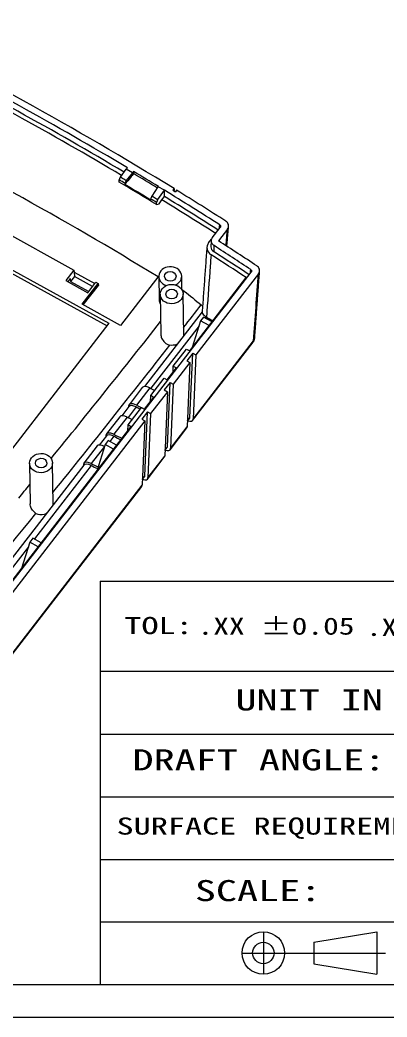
# Model space of a CAD drawing. Extents: x 28 to 864, y 245 to 592.
# Drawn here: x 399.7 to 425.3, y 254.5 to 324.2 of the extents above; entities that cross this region are included whole.
import ezdxf
from ezdxf.enums import TextEntityAlignment as Align

# ---------------------------------------------------------------- set-up
doc = ezdxf.new("R2010")
doc.units = 0
doc.header["$MEASUREMENT"] = 0
doc.layers.add('10', color=7, linetype='Continuous')

# ---------------------------------------------------------------- blocks, each defined once
blk = doc.blocks.new('*T277')
at = {"linetype": 'ByBlock', "width": 1.090909}
blk.add_text('DRAFT ANGLE:', height=1.6, dxfattribs=at).set_placement((279.535, 21.075), (298.735, 21.075), align=Align.FIT)
blk = doc.blocks.new('*T279')
at = {"linetype": 'ByBlock', "width": 1.111111}
blk.add_text('UNIT IN MM', height=1.6, dxfattribs=at).set_placement((287.355, 25.631), (303.355, 25.631), align=Align.FIT)
blk = doc.blocks.new('*T276')
at = {"linetype": 'ByBlock', "width": 1.309524}
blk.add_text('.XX %%p0.05', height=1.3, dxfattribs=at).set_placement((284.478, 31.392), (296.394, 31.392), align=Align.FIT)
blk = doc.blocks.new('*T280')
at = {"linetype": 'ByBlock', "width": 1.2}
blk.add_text('SCALE:', height=1.6, dxfattribs=at).set_placement((284.27, 11.135), (293.87, 11.135), align=Align.FIT)
blk = doc.blocks.new('*T278')
at = {"linetype": 'ByBlock', "width": 1.071429}
blk.add_text('SURFACE REQUIREMENT:', height=1.3, dxfattribs=at).set_placement((278.32, 16.192), (304.32, 16.192), align=Align.FIT)
blk = doc.blocks.new('*T275')
at = {"linetype": 'ByBlock', "width": 1.333333}
blk.add_text('TOL:', height=1.3, dxfattribs=at).set_placement((278.914, 31.433), (284.114, 31.433), align=Align.FIT)
blk = doc.blocks.new('*T274')
at = {"linetype": 'ByBlock', "width": 1.1875}
blk.add_text('.XX%%d %%p1/4%%d', height=1.3, dxfattribs=at).set_placement((297.279, 31.294), (309.629, 31.294), align=Align.FIT)

msp = doc.modelspace()

# ---------------------------------------------------------------- linework, layer by layer
at = {"linetype": 'Continuous', "lineweight": 9}
for p, q in [((410.376, 312.283), (410.557, 312.171)), ((411.014, 305.342), (411.183, 305.237)), ((411.089, 305.116), (411.183, 305.237))]:
    msp.add_line(p, q, dxfattribs=at)
at = {"lineweight": 9}
for p, q in [((405.297, 284.96), (405.297, 256.743)), ((405.297, 284.96), (435.904, 284.96)), ((435.904, 278.628), (405.297, 278.628)), ((405.297, 274.253), (435.904, 274.253)), ((405.297, 269.875), (435.904, 269.875)), ((405.297, 265.498), (435.904, 265.498)), ((405.297, 261.12), (435.904, 261.12)), ((420.23, 259.701), (424.638, 260.44)), ((424.638, 260.44), (424.638, 257.461)), ((420.23, 259.701), (420.23, 258.2)), ((420.23, 258.2), (424.638, 257.461))]:
    msp.add_line(p, q, dxfattribs=at)
at = {"color": 3, "lineweight": 9}
for p, q in [((416.703, 260.44), (416.703, 257.461)), ((415.213, 258.95), (425.249, 258.95))]:
    msp.add_line(p, q, dxfattribs=at)
at = {"color": 7, "linetype": 'Continuous', "lineweight": 9}
for p, q in [((30.266, 256.743), (502.783, 256.743)), ((27.995, 254.471), (505.055, 254.471))]:
    msp.add_line(p, q, dxfattribs=at)
at = {"lineweight": 9}
for radius in [1.49, 0.75]:
    msp.add_circle((416.703, 258.95), radius, dxfattribs=at)
at = {"layer": '10', "color": 7, "linetype": 'Continuous', "lineweight": 9}
for p, q in [((407.203, 313.855), (407.126, 313.756)), ((386.607, 313.619), (405.912, 302.981)), ((386.616, 313.372), (405.781, 302.811)), ((406.722, 313.211), (407.126, 313.756)), ((407.568, 313.512), (407.12, 312.972)), ((407.568, 313.512), (407.126, 313.756)), ((407.639, 313.594), (407.568, 313.512)), ((406.638, 312.863), (406.636, 313.008)), ((407.027, 312.773), (407.028, 312.713)), ((408.926, 311.875), (409.356, 312.526)), ((409.356, 312.526), (409.37, 312.546)), ((409.802, 312.281), (409.356, 312.526)), ((410.464, 312.397), (410.376, 312.283)), ((408.846, 311.668), (408.847, 311.611)), ((409.321, 311.633), (409.802, 312.281)), ((409.619, 311.61), (409.801, 311.845)), ((410.645, 312.285), (410.557, 312.171)), ((409.236, 311.288), (409.234, 311.429)), ((409.415, 311.345), (409.619, 311.61)), ((398.249, 309.578), (403.465, 306.704)), ((413.136, 308.969), (413.689, 309.685)), ((414.197, 309.574), (413.563, 308.751)), ((412.88, 308.613), (413.083, 308.877)), ((413.057, 308.756), (413.045, 308.327)), ((413.246, 308.423), (413.233, 307.995)), ((413.259, 308.414), (413.246, 308.423)), ((413.257, 307.98), (413.259, 308.414)), ((413.233, 307.995), (413.257, 307.98)), ((387.22, 269.454), (415.855, 306.561)), ((403.465, 306.704), (402.898, 305.97)), ((403.205, 306.109), (403.038, 305.893)), ((403.205, 306.109), (403.233, 305.905)), ((403.506, 306.26), (403.233, 305.905)), ((403.465, 306.704), (403.478, 306.562)), ((403.478, 306.562), (404.934, 305.76)), ((403.478, 306.562), (403.506, 306.26)), ((404.778, 305.558), (403.506, 306.26)), ((409.402, 306.302), (406.726, 302.834)), ((409.401, 306.254), (409.424, 304.637)), ((411.014, 305.326), (411.001, 306.277)), ((411.557, 301.067), (415.5, 306.177)), ((416.362, 306.448), (411.981, 300.77)), ((402.898, 305.97), (404.44, 305.12)), ((403.233, 305.905), (404.505, 305.204)), ((404.05, 304.309), (405.172, 305.763)), ((404.125, 304.267), (405.174, 305.627)), ((404.44, 305.12), (405.007, 305.855)), ((405.007, 305.855), (405.172, 305.763)), ((405.172, 305.763), (405.174, 305.627)), ((409.496, 305.015), (409.535, 302.231)), ((411.137, 302.138), (411.095, 305.037)), ((406.726, 302.834), (404.05, 304.309)), ((412.427, 303.787), (408.396, 298.563)), ((412.528, 303.418), (412.318, 303.145)), ((413.12, 303.092), (412.528, 303.418)), ((412.694, 303.437), (412.634, 303.36)), ((405.912, 302.981), (398.871, 293.856)), ((412.213, 302.814), (408.834, 298.435)), ((412.318, 303.145), (411.731, 301.293)), ((412.909, 302.819), (412.318, 303.145)), ((411.764, 296.187), (415.992, 301.666)), ((411.792, 296.272), (416.021, 301.751)), ((410.413, 299.98), (411.343, 301.185)), ((411.343, 301.185), (411.557, 301.067)), ((411.767, 300.888), (411.363, 300.365)), ((411.578, 296.394), (411.767, 300.888)), ((411.767, 300.888), (411.981, 300.77)), ((411.981, 300.77), (411.792, 296.272)), ((409.978, 299.021), (410.627, 299.862)), ((410.396, 299.562), (410.413, 299.98)), ((411.577, 300.247), (410.402, 298.724)), ((410.413, 299.98), (410.627, 299.862)), ((411.363, 300.365), (411.577, 300.247)), ((411.577, 300.247), (411.389, 295.749)), ((408.834, 297.934), (409.764, 299.139)), ((409.764, 299.139), (409.978, 299.021)), ((408.247, 298.496), (407.317, 297.291)), ((408.763, 298.469), (407.833, 297.265)), ((410.188, 298.842), (409.784, 298.319)), ((409.999, 294.348), (410.188, 298.842)), ((410.188, 298.842), (410.402, 298.724)), ((410.402, 298.724), (410.213, 294.226)), ((408.399, 296.975), (409.049, 297.816)), ((408.817, 297.516), (408.834, 297.934)), ((409.998, 298.201), (408.823, 296.678)), ((408.834, 297.934), (409.049, 297.816)), ((409.784, 298.319), (409.998, 298.201)), ((409.998, 298.201), (409.81, 293.703)), ((407.312, 297.158), (406.818, 296.517)), ((407.828, 297.131), (407.255, 296.389)), ((407.255, 295.889), (408.185, 297.093)), ((407.285, 297.194), (407.282, 297.119)), ((408.185, 297.093), (408.399, 296.975)), ((406.668, 296.45), (405.739, 295.245)), ((407.184, 296.423), (406.255, 295.219)), ((408.609, 296.796), (408.205, 296.273)), ((408.42, 292.302), (408.609, 296.796)), ((408.609, 296.796), (408.823, 296.678)), ((408.823, 296.678), (408.634, 292.18)), ((411.405, 296.142), (411.561, 296.344)), ((411.406, 296.172), (411.578, 296.394)), ((395.067, 279.698), (407.47, 295.77)), ((408.42, 296.155), (395.49, 279.401)), ((407.238, 295.47), (407.255, 295.889)), ((407.255, 295.889), (407.47, 295.77)), ((408.205, 296.273), (408.42, 296.155)), ((408.42, 296.155), (408.231, 291.657)), ((410.185, 294.141), (411.36, 295.664)), ((410.213, 294.226), (411.389, 295.749)), ((405.733, 295.112), (405.239, 294.471)), ((405.706, 295.148), (405.703, 295.073)), ((406.249, 295.085), (405.968, 294.721)), ((405.089, 294.404), (404.16, 293.199)), ((405.605, 294.377), (404.676, 293.173)), ((405.652, 294.507), (405.065, 292.654)), ((405.862, 294.78), (405.652, 294.507)), ((406.243, 294.181), (405.652, 294.507)), ((406.453, 294.454), (405.862, 294.78)), ((409.826, 294.096), (409.982, 294.298)), ((409.828, 294.126), (409.999, 294.348)), ((408.606, 292.095), (409.781, 293.618)), ((408.634, 292.18), (409.81, 293.703)), ((404.154, 293.066), (391.906, 277.194)), ((400.373, 293.193), (400.414, 290.366)), ((404.67, 293.039), (400.705, 287.901)), ((402.015, 290.317), (401.973, 293.216)), ((404.127, 293.102), (404.124, 293.027)), ((408.247, 292.05), (408.403, 292.252)), ((408.249, 292.08), (408.42, 292.302)), ((395.273, 274.818), (408.203, 291.572)), ((395.302, 274.902), (408.231, 291.657)), ((400.284, 287.355), (395.442, 281.081)), ((400.389, 287.687), (399.802, 285.835)), ((400.599, 287.96), (400.389, 287.687)), ((400.98, 287.361), (400.389, 287.687)), ((401.191, 287.634), (400.599, 287.96))]:
    msp.add_line(p, q, dxfattribs=at)
for centre, major_axis, ratio, start_param, end_param in [((265.586, 144.427), (245.055, 3.493), 0.846772, 0.926228, 1.030732), ((265.586, 144.427), (-244.556, -3.485), 0.846772, 4.082776, 4.15737), ((265.592, 144.001), (-244.212, -3.481), 0.846772, 4.083829, 4.157422), ((265.592, 144.001), (244.542, 3.485), 0.846772, 0.942309, 1.015779), ((265.664, 138.929), (243.712, 3.473), 0.846772, 0.928282, 1.029048), ((265.586, 144.427), (-244.556, -3.485), 0.846772, 4.071868, 4.08059), ((265.589, 144.171), (243.519, 3.471), 0.846772, 0.927872, 0.941024), ((265.592, 144.001), (244.542, 3.485), 0.846772, 0.908993, 0.928084), ((265.586, 144.427), (-244.556, -3.485), 0.846772, 4.050049, 4.06968), ((265.586, 144.427), (245.055, 3.493), 0.846772, 0.907773, 0.925313), ((265.592, 144.001), (-244.212, -3.481), 0.846772, 4.05043, 4.069608), ((413.537, 308.747), (0.48, 0.007), 0.846543, 2.549153, 4.046659), ((413.525, 308.319), (0.48, 0.007), 0.846543, 3.104168, 4.046659), ((265.586, 144.427), (-242.957, -3.463), 0.846772, 4.033724, 4.047066), ((265.586, 144.427), (243.455, 3.47), 0.846772, 0.891456, 0.905473), ((265.592, 144.001), (-242.627, -3.458), 0.846772, 4.034365, 4.047156), ((265.592, 144.001), (242.943, 3.462), 0.846772, 0.892682, 0.905473), ((410.201, 306.265), (0.8, 0.011), 0.846772, 0, 4.354415), ((410.201, 306.265), (0.8, 0.011), 0.846772, 5.69087, 6.283185), ((410.201, 306.265), (0.8, 0.011), 0.846772, 5.175354, 5.69087), ((410.224, 304.648), (-0.8, -0.011), 0.846772, 6.283145, 6.725134), ((-206.195, 647.243), (739.304, 10.537), 0.846772, 5.665996, 5.68442), ((415.619, 301.981), (-0.479, 0.035), 0.842055, 2.623221, 3.141115), ((408.83, 298.046), (-0.583, 0.45), 0.441337, 5.149132, 6.283175), ((392.926, 399.035), (-138.457, 106.846), 0.441337, 2.00754, 2.009959), ((407.9, 296.841), (0.583, -0.45), 0.441337, 2.00754, 3.444005), ((407.894, 296.708), (-0.583, 0.45), 0.441337, 5.148936, 6.283181), ((391.996, 397.83), (138.66, -107.002), 0.441337, 5.148936, 5.150865), ((391.996, 397.83), (-138.457, 106.846), 0.441337, 2.00754, 2.011486), ((407.251, 296), (-0.583, 0.45), 0.441337, 5.149132, 6.283175), ((391.347, 396.989), (-138.457, 106.846), 0.441337, 2.00754, 2.009959), ((411.257, 296.578), (-0.304, 0.235), 0.441337, 3.141576, 3.444005), ((410.854, 296.055), (0.507, -0.391), 0.441337, 6.283163, 6.585598), ((411.257, 296.578), (0.507, -0.391), 0.441337, 5.355911, 6.585598), ((406.321, 294.795), (0.583, -0.45), 0.441337, 2.00754, 3.444005), ((406.316, 294.662), (-0.583, 0.45), 0.441337, 5.148936, 6.283181), ((390.417, 395.784), (138.66, -107.002), 0.441337, 5.148936, 5.152682), ((390.417, 395.784), (-138.457, 106.846), 0.441337, 2.00754, 2.011779), ((405.672, 293.954), (-0.583, 0.45), 0.441337, 5.149132, 6.283175), ((409.678, 294.532), (-0.304, 0.235), 0.441337, 3.141576, 3.444005), ((409.275, 294.009), (0.507, -0.391), 0.441337, 6.283163, 6.585598), ((409.678, 294.532), (0.507, -0.391), 0.441337, 5.355911, 6.585598), ((404.742, 292.749), (0.583, -0.45), 0.441337, 2.00754, 3.444005), ((404.737, 292.616), (-0.583, 0.45), 0.441337, 5.148936, 6.283181), ((388.838, 393.738), (138.66, -107.002), 0.441337, 5.148936, 5.152011), ((388.838, 393.738), (-138.457, 106.846), 0.441337, 2.00754, 2.010838), ((408.099, 292.486), (0.507, -0.391), 0.441337, 5.355911, 6.585598), ((408.099, 292.486), (-0.304, 0.235), 0.441337, 3.141576, 3.444005), ((-206.195, 647.243), (739.304, 10.537), 0.846772, 5.660622, 5.662479), ((407.696, 291.963), (0.507, -0.391), 0.441337, 6.283163, 6.585598)]:
    msp.add_ellipse(centre, major_axis=major_axis, ratio=ratio, start_param=start_param, end_param=end_param, dxfattribs=at)
for centre, major_axis in [((410.201, 306.265), (0.4, 0.006)), ((410.296, 305.026), (0.8, 0.011)), ((410.296, 305.026), (0.4, 0.006)), ((401.173, 293.205), (-0.8, -0.011)), ((401.173, 293.205), (-0.4, -0.006))]:
    msp.add_ellipse(centre, major_axis=major_axis, ratio=0.846772, dxfattribs=at)
for points, degree in [([(406.636, 313.008), (406.722, 313.211)], 1), ([(406.722, 313.211), (407.12, 312.972)], 1), ([(407.639, 313.594), (407.638, 313.546), (407.638, 313.498), (407.638, 313.45)], 3), ([(409.301, 312.443), (408.748, 312.78), (408.194, 313.116), (407.638, 313.45)], 3), ([(407.027, 312.773), (406.897, 312.851), (406.766, 312.93), (406.636, 313.008)], 3), ([(407.12, 312.972), (407.027, 312.773)], 1), ([(407.028, 312.713), (407.636, 312.348), (408.243, 311.981), (408.847, 311.611)], 3), ([(410.464, 312.397), (410.462, 312.342), (410.46, 312.287), (410.458, 312.232)], 3), ([(408.846, 311.668), (408.926, 311.875)], 1), ([(409.234, 311.429), (409.105, 311.509), (408.976, 311.588), (408.846, 311.668)], 3), ([(408.926, 311.875), (409.321, 311.632)], 1), ([(409.321, 311.632), (409.234, 311.429)], 1), ([(409.236, 311.288), (409.296, 311.307), (409.355, 311.326), (409.415, 311.345)], 3), ([(413.645, 309.628), (413.647, 309.707), (413.649, 309.787), (413.652, 309.867)], 3), ([(414.15, 308.367), (414.274, 309.766)], 1), ([(414.093, 308.404), (414.128, 308.794), (414.163, 309.184), (414.197, 309.574)], 3), ([(412.758, 308.307), (412.425, 303.758)], 1), ([(415.814, 306.507), (415.816, 306.585), (415.818, 306.664), (415.82, 306.742)], 3), ([(416.021, 301.751), (416.135, 303.317), (416.249, 304.883), (416.362, 306.448)], 3), ([(416.098, 301.946), (416.269, 304.296), (416.44, 306.646)], 2), ([(411.183, 305.237), (411.575, 304.914), (411.967, 304.59), (412.358, 304.266)], 3), ([(411.129, 302.684), (411.539, 303.211), (411.949, 303.738), (412.358, 304.266)], 3), ([(412.358, 304.266), (412.391, 304.247), (412.425, 304.228), (412.458, 304.209)], 3), ([(412.729, 303.416), (412.717, 303.423), (412.705, 303.43), (412.694, 303.437)], 3), ([(412.729, 303.416), (412.878, 303.331), (413.027, 303.246), (413.175, 303.161)], 3), ([(402.004, 291.162), (404.754, 294.574), (407.474, 298.003), (410.164, 301.446)], 3), ([(415.992, 301.666), (416.009, 301.689), (416.019, 301.717), (416.021, 301.751)], 3), ([(386.195, 272.103), (391.16, 277.915), (396.031, 283.778), (400.814, 289.688)], 3)]:
    msp.add_open_spline(points, degree=degree, dxfattribs=at)
for points, knots in [([(407.638, 313.45), (407.565, 313.362), (407.493, 313.274), (407.42, 313.187), (407.289, 313.029), (407.158, 312.871), (407.028, 312.713)], [0, 0, 0, 0, 0.357276, 0.357276, 0.357276, 1, 1, 1, 1]), ([(409.801, 311.845), (409.801, 311.972), (409.802, 312.099), (409.802, 312.227), (409.802, 312.245), (409.802, 312.263), (409.802, 312.281)], [0, 0, 0, 0, 0.875632, 0.875632, 0.875632, 1, 1, 1, 1]), ([(413.652, 309.867), (413.666, 309.858), (413.679, 309.846), (413.688, 309.834), (413.698, 309.821), (413.706, 309.807), (413.71, 309.792), (413.714, 309.778), (413.716, 309.762), (413.714, 309.747), (413.713, 309.732), (413.708, 309.717), (413.7, 309.703), (413.697, 309.697), (413.693, 309.691), (413.689, 309.685)], [0, 0, 0, 0, 0.224982, 0.224982, 0.224982, 0.449967, 0.449967, 0.449967, 0.674917, 0.674917, 0.674917, 0.899856, 0.899856, 0.899856, 1, 1, 1, 1]), ([(414.197, 309.574), (414.227, 309.612), (414.249, 309.655), (414.262, 309.699), (414.275, 309.743), (414.279, 309.79), (414.274, 309.835), (414.269, 309.88), (414.254, 309.925), (414.232, 309.967), (414.209, 310.008), (414.178, 310.046), (414.141, 310.079), (414.124, 310.093), (414.106, 310.107), (414.087, 310.119)], [0, 0, 0, 0, 0.225351, 0.225351, 0.225351, 0.450722, 0.450722, 0.450722, 0.675807, 0.675807, 0.675807, 0.900656, 0.900656, 0.900656, 1, 1, 1, 1]), ([(412.88, 308.613), (412.778, 308.482), (412.739, 308.32), (412.8, 308.014), (412.901, 307.873), (413.048, 307.778)], [0, 0, 0, 0, 0.5, 0.5, 1, 1, 1, 1]), ([(413.048, 307.778), (413.028, 307.514), (413.009, 307.25), (412.99, 306.985), (412.913, 305.929), (412.836, 304.872), (412.758, 303.816), (412.749, 303.682), (412.739, 303.549), (412.729, 303.416)], [0, 0, 0, 0, 0.181658, 0.181658, 0.181658, 0.908289, 0.908289, 0.908289, 1, 1, 1, 1]), ([(416.362, 306.448), (416.392, 306.486), (416.414, 306.529), (416.427, 306.573), (416.44, 306.618), (416.444, 306.664), (416.439, 306.709), (416.434, 306.755), (416.419, 306.8), (416.397, 306.841), (416.375, 306.882), (416.343, 306.921), (416.306, 306.953), (416.291, 306.966), (416.275, 306.978), (416.258, 306.989)], [0, 0, 0, 0, 0.227586, 0.227586, 0.227586, 0.455181, 0.455181, 0.455181, 0.682643, 0.682643, 0.682643, 0.910063, 0.910063, 0.910063, 1, 1, 1, 1]), ([(415.82, 306.742), (415.835, 306.733), (415.847, 306.721), (415.857, 306.708), (415.866, 306.696), (415.873, 306.681), (415.877, 306.667), (415.881, 306.652), (415.883, 306.636), (415.881, 306.621), (415.879, 306.606), (415.874, 306.591), (415.867, 306.578), (415.863, 306.572), (415.859, 306.566), (415.855, 306.56)], [0, 0, 0, 0, 0.227446, 0.227446, 0.227446, 0.454895, 0.454895, 0.454895, 0.682311, 0.682311, 0.682311, 0.909716, 0.909716, 0.909716, 1, 1, 1, 1]), ([(412.427, 303.758), (412.427, 303.746), (412.428, 303.733), (412.449, 303.646), (412.529, 303.545), (412.694, 303.437)], [0, 0, 0, 0, 0.157827, 0.157827, 1, 1, 1, 1]), ([(409.537, 302.232), (409.538, 302.137), (409.558, 302.041), (409.697, 301.718), (409.915, 301.526), (410.164, 301.446)], [0, 0, 0, 0, 0.281545, 0.281545, 1, 1, 1, 1]), ([(415.988, 301.667), (415.994, 301.671), (416.041, 301.716), (416.079, 301.817), (416.092, 301.909), (416.093, 301.945)], [0, 0, 0, 0, 0.057116, 0.647291, 1, 1, 1, 1]), ([(410.69, 301.522), (410.673, 301.514), (410.654, 301.507), (410.487, 301.444), (410.32, 301.425), (410.164, 301.446)], [0, 0, 0, 0, 0.110567, 0.110567, 1, 1, 1, 1]), ([(400.814, 289.688), (400.627, 289.81), (400.486, 289.998), (400.422, 290.258), (400.415, 290.313), (400.414, 290.367)], [0, 0, 0, 0, 0.790319, 0.790319, 1, 1, 1, 1]), ([(400.814, 289.688), (400.986, 289.614), (401.196, 289.597), (401.446, 289.654), (401.501, 289.672), (401.553, 289.695)], [0, 0, 0, 0, 0.774855, 0.774855, 1, 1, 1, 1])]:
    msp.add_open_spline(points, degree=3, knots=knots, dxfattribs=at)

# ---------------------------------------------------------------- block references
at = {"lineweight": 9, "xscale": 0.919927691108569, "yscale": 0.9199276911075174, "zscale": 0.9199276911080806}
for name in ['*T275', '*T276', '*T274', '*T279', '*T277', '*T278', '*T280']:
    msp.add_blockref(name, (150.41, 252.333), dxfattribs=at)

doc.saveas('drawing.dxf')
